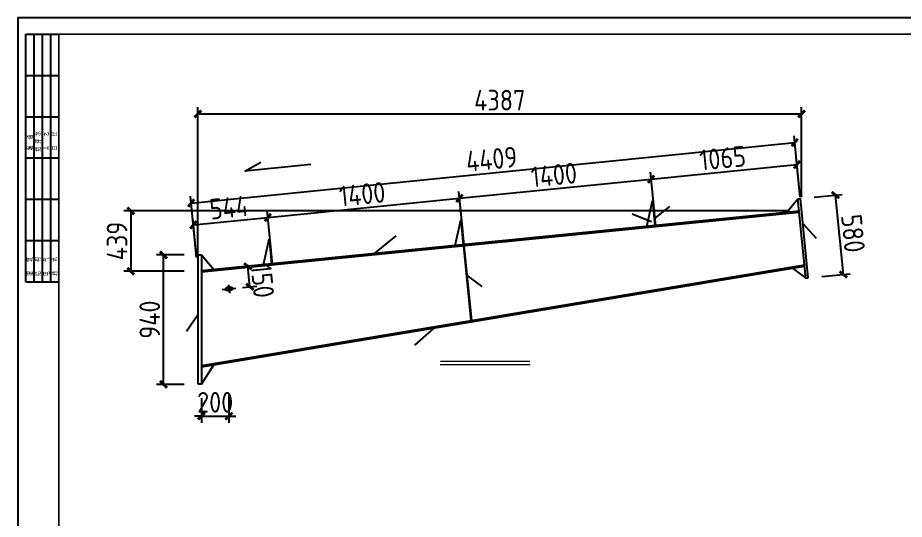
# Model space of a CAD drawing. Extents: x -41778 to 305453, y -85562 to 95360.
# Drawn here: x 104578 to 117465, y -45356 to -38070 of the extents above; entities that cross this region are included whole.
import ezdxf

# ---------------------------------------------------------------- set-up
doc = ezdxf.new("R2010")
doc.units = 0
doc.header["$LTSCALE"] = 1000
doc.header["$MEASUREMENT"] = 0
doc.layers.add('_TCH_MASK', color=7, linetype='Continuous')
doc.layers.add('PUB_TITLE', color=4, linetype='Continuous')
doc.styles.get("Standard").update_dxf_attribs({"font": 'gbenor.shx', "bigfont": 'gbcbig.shx'})
doc.dimstyles.get("Standard").update_dxf_attribs({"dimscale": 100, "dimtxt": 3.5, "dimasz": 1, "dimexe": 2.5, "dimexo": 3, "dimgap": 1.5, "dimtad": 1, "dimdec": 0, "dimzin": 0, "dimdsep": 46, "dimtxsty": 'Standard', "dimblk": 'ARCHTICK', "dimcen": 0.09, "dimadec": 0, "dimazin": 0, "dimtfac": 1, "dimtdec": 0, "dimtix": 1, "dimtmove": 2, "dimatfit": 3, "dimfxl": 1, "dimtolj": 1, "dimtzin": 0, "dimarcsym": 0})

# ---------------------------------------------------------------- blocks, each defined once
blk = doc.blocks.new('_ArchTick')
at = {"color": 0, "linetype": 'ByBlock', "const_width": 0.4}
blk.add_lwpolyline([(-0.5, -0.5), (0.5, 0.5)], dxfattribs=at)
blk = doc.blocks.new('*D266')
at = {"layer": '_TCH_MASK', "color": 0, "lineweight": -2}
for p, q in [((106998, -41516), (106597, -41516)), ((106697, -43396), (106697, -41516)), ((106998, -43396), (106597, -43396))]:
    blk.add_line(p, q, dxfattribs=at)
at = {"layer": 'Defpoints', "color": 0}
for p in [(106697, -41516), (107198, -41516), (107198, -43396)]:
    blk.add_point(p, dxfattribs=at)
at = {"layer": '_TCH_MASK', "color": 0, "lineweight": -2, "xscale": 100, "yscale": 100, "zscale": 100}
for p, rotation in [((106697, -41516), 90), ((106697, -43396), 270)]:
    blk.add_blockref('_ArchTick', p, dxfattribs=dict(at, rotation=rotation))
at = {"layer": '_TCH_MASK', "color": 0, "lineweight": 15, "insert": (106497, -42456), "char_height": 300, "attachment_point": 5, "rotation": 90}
blk.add_mtext('\\A1;940', dxfattribs=at)
blk = doc.blocks.new('*D267')
at = {"layer": '_TCH_MASK', "color": 0, "lineweight": -2}
for p, q in [((107178, -41554), (107121, -40981)), ((107131, -41080), (108213, -40972)), ((108261, -41446), (108203, -40872))]:
    blk.add_line(p, q, dxfattribs=at)
at = {"layer": 'Defpoints', "color": 0}
for p in [(108213, -40972), (107198, -41753), (108281, -41645)]:
    blk.add_point(p, dxfattribs=at)
at = {"layer": '_TCH_MASK', "color": 0, "lineweight": -2, "xscale": 100, "yscale": 100, "zscale": 100}
for p, rotation in [((108213, -40972), 5.710593137498424), ((107131, -41080), 185.7105931374984)]:
    blk.add_blockref('_ArchTick', p, dxfattribs=dict(at, rotation=rotation))
at = {"layer": '_TCH_MASK', "color": 0, "lineweight": 15, "insert": (107652, -40827), "char_height": 300, "attachment_point": 5, "rotation": 5.7106}
blk.add_mtext('\\A1;544', dxfattribs=at)
blk = doc.blocks.new('*D268')
at = {"layer": '_TCH_MASK', "color": 0, "lineweight": -2}
for p, q in [((111047, -41167), (110989, -40594)), ((108213, -40972), (110999, -40693)), ((108261, -41446), (108203, -40872))]:
    blk.add_line(p, q, dxfattribs=at)
at = {"layer": 'Defpoints', "color": 0}
for p in [(110999, -40693), (111067, -41366), (108281, -41645)]:
    blk.add_point(p, dxfattribs=at)
at = {"layer": '_TCH_MASK', "color": 0, "lineweight": -2, "xscale": 100, "yscale": 100, "zscale": 100}
for p, rotation in [((110999, -40693), 5.710593137495512), ((108213, -40972), 185.7105931374955)]:
    blk.add_blockref('_ArchTick', p, dxfattribs=dict(at, rotation=rotation))
at = {"layer": '_TCH_MASK', "color": 0, "lineweight": 15, "insert": (109586, -40634), "char_height": 300, "attachment_point": 5, "rotation": 5.7106}
blk.add_mtext('\\A1;1400', dxfattribs=at)
blk = doc.blocks.new('*D269')
at = {"layer": '_TCH_MASK', "color": 0, "lineweight": -2}
for p, q in [((113833, -40889), (113775, -40315)), ((110999, -40693), (113785, -40415)), ((111047, -41167), (110989, -40594))]:
    blk.add_line(p, q, dxfattribs=at)
at = {"layer": 'Defpoints', "color": 0}
for p in [(113785, -40415), (113853, -41088), (111067, -41366)]:
    blk.add_point(p, dxfattribs=at)
at = {"layer": '_TCH_MASK', "color": 0, "lineweight": -2, "xscale": 100, "yscale": 100, "zscale": 100}
for p, rotation in [((113785, -40415), 5.710593137495512), ((110999, -40693), 185.7105931374955)]:
    blk.add_blockref('_ArchTick', p, dxfattribs=dict(at, rotation=rotation))
at = {"layer": '_TCH_MASK', "color": 0, "lineweight": 15, "insert": (112372, -40355), "char_height": 300, "attachment_point": 5, "rotation": 5.7106}
blk.add_mtext('\\A1;1400', dxfattribs=at)
blk = doc.blocks.new('*D270')
at = {"layer": '_TCH_MASK', "color": 0, "lineweight": -2}
for p, q in [((113785, -40415), (115905, -40203)), ((115952, -40677), (115895, -40103)), ((113833, -40889), (113775, -40315))]:
    blk.add_line(p, q, dxfattribs=at)
at = {"layer": 'Defpoints', "color": 0}
for p in [(115905, -40203), (115972, -40876), (113853, -41088)]:
    blk.add_point(p, dxfattribs=at)
at = {"layer": '_TCH_MASK', "color": 0, "lineweight": -2, "xscale": 100, "yscale": 100, "zscale": 100}
for p, rotation in [((115905, -40203), 5.710593137495512), ((113785, -40415), 185.7105931374955)]:
    blk.add_blockref('_ArchTick', p, dxfattribs=dict(at, rotation=rotation))
at = {"layer": '_TCH_MASK', "color": 0, "lineweight": 15, "insert": (114825, -40110), "char_height": 300, "attachment_point": 5, "rotation": 5.7106}
blk.add_mtext('\\A1;1065', dxfattribs=at)
blk = doc.blocks.new('*D271')
at = {"layer": '_TCH_MASK', "color": 0, "lineweight": -2}
for p, q in [((116153, -40677), (116564, -40636)), ((116580, -41800), (116465, -40646)), ((116269, -41831), (116680, -41790))]:
    blk.add_line(p, q, dxfattribs=at)
at = {"layer": 'Defpoints', "color": 0}
for p in [(115954, -40697), (116465, -40646), (116070, -41851)]:
    blk.add_point(p, dxfattribs=at)
at = {"layer": '_TCH_MASK', "color": 0, "lineweight": -2, "xscale": 100, "yscale": 100, "zscale": 100}
for p, rotation in [((116465, -40646), 95.71059313750081), ((116580, -41800), 275.7105931375008)]:
    blk.add_blockref('_ArchTick', p, dxfattribs=dict(at, rotation=rotation))
at = {"layer": '_TCH_MASK', "color": 0, "lineweight": 15, "insert": (116721, -41203), "char_height": 300, "attachment_point": 5, "rotation": 275.7106}
blk.add_mtext('\\A1;580', dxfattribs=at)
blk = doc.blocks.new('*D272')
at = {"layer": '_TCH_MASK', "color": 0, "lineweight": -2}
for p, q in [((107198, -41553), (107198, -39368)), ((115972, -40676), (115972, -39368)), ((107198, -39468), (115972, -39468))]:
    blk.add_line(p, q, dxfattribs=at)
at = {"layer": 'Defpoints', "color": 0}
for p in [(115972, -39468), (115972, -40876), (107198, -41753)]:
    blk.add_point(p, dxfattribs=at)
at = {"layer": '_TCH_MASK', "color": 0, "lineweight": -2, "xscale": 100, "yscale": 100, "zscale": 100, "rotation": 180}
blk.add_blockref('_ArchTick', (107198, -39468), dxfattribs=at)
at = {"layer": '_TCH_MASK', "color": 0, "lineweight": -2, "xscale": 100, "yscale": 100, "zscale": 100}
blk.add_blockref('_ArchTick', (115972, -39468), dxfattribs=at)
at = {"layer": '_TCH_MASK', "color": 0, "lineweight": 15, "insert": (111585, -39268), "char_height": 300, "attachment_point": 5}
blk.add_mtext('\\A1;4387', dxfattribs=at)
blk = doc.blocks.new('*D273')
at = {"layer": '_TCH_MASK', "color": 0, "lineweight": -2}
for p, q in [((115772, -40876), (106121, -40876)), ((106221, -40876), (106221, -41753)), ((106998, -41753), (106121, -41753))]:
    blk.add_line(p, q, dxfattribs=at)
at = {"layer": 'Defpoints', "color": 0}
for p in [(115972, -40876), (106221, -41753), (107198, -41753)]:
    blk.add_point(p, dxfattribs=at)
at = {"layer": '_TCH_MASK', "color": 0, "lineweight": -2, "xscale": 100, "yscale": 100, "zscale": 100}
for p, rotation in [((106221, -40876), 90), ((106221, -41753), 270)]:
    blk.add_blockref('_ArchTick', p, dxfattribs=dict(at, rotation=rotation))
at = {"layer": '_TCH_MASK', "color": 0, "lineweight": 15, "insert": (106021, -41314), "char_height": 300, "attachment_point": 5, "rotation": 90}
blk.add_mtext('\\A1;439', dxfattribs=at)
blk = doc.blocks.new('*D274')
at = {"layer": '_TCH_MASK', "color": 0, "lineweight": -2}
for p, q in [((115952, -40677), (115863, -39785)), ((107099, -40762), (115873, -39884)), ((107178, -41554), (107089, -40662))]:
    blk.add_line(p, q, dxfattribs=at)
at = {"layer": 'Defpoints', "color": 0}
for p in [(115873, -39884), (115972, -40876), (107198, -41753)]:
    blk.add_point(p, dxfattribs=at)
at = {"layer": '_TCH_MASK', "color": 0, "lineweight": -2, "xscale": 100, "yscale": 100, "zscale": 100}
for p, rotation in [((115873, -39884), 5.710593137499696), ((107099, -40762), 185.7105931374997)]:
    blk.add_blockref('_ArchTick', p, dxfattribs=dict(at, rotation=rotation))
at = {"layer": '_TCH_MASK', "color": 0, "lineweight": 15, "insert": (111466, -40124), "char_height": 300, "attachment_point": 5, "rotation": 5.7106}
blk.add_mtext('\\A1;4409', dxfattribs=at)
blk = doc.blocks.new('*D275')
at = {"layer": '_TCH_MASK', "color": 0, "lineweight": -2}
for p, q in [((107648, -43536), (107648, -43957)), ((107248, -43596), (107248, -43957)), ((107248, -43857), (107148, -43857)), ((107248, -43857), (107648, -43857)), ((107648, -43857), (107748, -43857))]:
    blk.add_line(p, q, dxfattribs=at)
at = {"layer": 'Defpoints', "color": 0}
for p in [(107248, -43396), (107648, -43336), (107648, -43857)]:
    blk.add_point(p, dxfattribs=at)
at = {"layer": '_TCH_MASK', "color": 0, "lineweight": -2, "xscale": 100, "yscale": 100, "zscale": 100}
blk.add_blockref('_ArchTick', (107248, -43857), dxfattribs=at)
at = {"layer": '_TCH_MASK', "color": 0, "lineweight": -2, "xscale": 100, "yscale": 100, "zscale": 100, "rotation": 180}
blk.add_blockref('_ArchTick', (107648, -43857), dxfattribs=at)
at = {"layer": '_TCH_MASK', "color": 0, "lineweight": 15, "insert": (107448, -43657), "char_height": 300, "attachment_point": 5}
blk.add_mtext('\\A1;200', dxfattribs=at)
blk = doc.blocks.new('*D276')
at = {"layer": '_TCH_MASK', "color": 0, "lineweight": -2}
for p, q in [((107817, -41691), (108022, -41671)), ((107952, -41979), (107922, -41681)), ((107847, -41990), (108052, -41969))]:
    blk.add_line(p, q, dxfattribs=at)
at = {"layer": 'Defpoints', "color": 0}
for p in [(107618, -41711), (107922, -41681), (107648, -42010)]:
    blk.add_point(p, dxfattribs=at)
at = {"layer": '_TCH_MASK', "color": 0, "lineweight": -2, "xscale": 100, "yscale": 100, "zscale": 100}
for p, rotation in [((107922, -41681), 95.71059313749495), ((107952, -41979), 275.710593137495)]:
    blk.add_blockref('_ArchTick', p, dxfattribs=dict(at, rotation=rotation))
at = {"layer": '_TCH_MASK', "color": 0, "lineweight": 15, "insert": (108136, -41894), "char_height": 300, "attachment_point": 5, "rotation": 275.7106}
blk.add_mtext('\\A1;150', dxfattribs=at)
blk = doc.blocks.new('$titleblk$00000095')
for p, q in [((-150, 20), (-150, 0)), ((-150, 20), (0, 20)), ((-125, 20), (-125, 0)), ((-100, 20), (-100, 0)), ((-75, 20), (-75, 0)), ((-75, 20), (-75, 0)), ((-50, 20), (-50, 0)), ((-25, 20), (-25, 0)), ((0, 20), (0, 0)), ((-150, 15), (-75, 15)), ((-75, 15), (0, 15)), ((-150, 10), (-75, 10)), ((-75, 10), (0, 10)), ((-150, 5), (-75, 5)), ((-75, 5), (0, 5))]:
    blk.add_line(p, q)
at = {"width": 0.8}
for s, p in [('建   筑', (-146.45, 15.65)), ('暖  通', (-70.35, 15.73)), ('结   构', (-146.45, 10.91)), ('给 排 水', (-71.03, 10.9)), ('电   气', (-146.45, 5.65)), ('工   艺', (-70.35, 6.13)), ('通   讯', (-146.45, 0.88)), ('自   控', (-70.35, 1.24))]:
    blk.add_text(s, height=3.509, dxfattribs=at).set_placement(p)
blk = doc.blocks.new('新块')
at = {"layer": 'PUB_TITLE'}
blk.add_lwpolyline([(-47560, 0), (0, 0), (0, 33640), (-47560, 33640)], close=True, dxfattribs=at)
at = {"layer": 'PUB_TITLE', "const_width": 40}
blk.add_lwpolyline([(-46560, 400), (-400, 400), (-400, 33240), (-46560, 33240)], close=True, dxfattribs=at)
at = {"layer": 'PUB_TITLE', "xscale": 40, "yscale": 40, "zscale": 40, "rotation": 90}
blk.add_blockref('$titleblk$00000095', (-46560, 33240), dxfattribs=at)
for tag, p in [('审定人', (-8147, 838)), ('校对', (-6621, 837)), ('工程名称', (-5026, 781)), ('阶段', (-810, 832)), ('审核人', (-8147, 641)), ('设计负责人', (-6745, 649)), ('图名', (-3347, 649)), ('日期', (-905, 632)), ('项目负责人', (-8228, 444)), ('设计人', (-6659, 447)), ('项目名称', (-5026, 479)), ('图号', (-1657, 502)), ('比例', (-810, 446))]:
    blk.add_attdef(tag, p, '', height=120)

msp = doc.modelspace()

# ---------------------------------------------------------------- linework, layer by layer
for p, q in [((107879.4, -40298.6), (108112, -40170.2)), ((108838.7, -40202.7), (107879.4, -40298.6)), ((115757.4, -40897.2), (115918.6, -40700.2)), ((115918.6, -40700.2), (115954.4, -40696.6)), ((116034, -41854.5), (115918.6, -40700.2)), ((116069.8, -41850.9), (115954.4, -40696.6)), ((113721.4, -41100.8), (113805, -40730.7)), ((113816.9, -40729.5), (113805, -40730.7)), ((113805, -40730.7), (113840.8, -41088.9)), ((113852.7, -41087.7), (113816.9, -40729.5)), ((113842.2, -40982.4), (114056.7, -40810.3)), ((115936.5, -40879.3), (107248.3, -41748.1)), ((115938.5, -40899.2), (107248.3, -41768.2)), ((113792.3, -41036.5), (113510.4, -40921.9)), ((110935.3, -41379.4), (111018.9, -41009.3)), ((111030.8, -41008.1), (111018.9, -41009.3)), ((111018.9, -41009.3), (111054.7, -41367.5)), ((111066.6, -41366.3), (111030.8, -41008.1)), ((113840.8, -41088.9), (113721.4, -41100.8)), ((115990.7, -41059.5), (116183.6, -41272.8)), ((109765.4, -41496.4), (110078.8, -41236.9)), ((108149.2, -41658), (108232.8, -41287.9)), ((108244.7, -41286.7), (108232.8, -41287.9)), ((108232.8, -41287.9), (108268.6, -41646.1)), ((108280.5, -41644.9), (108244.7, -41286.7)), ((111054.7, -41367.5), (110935.3, -41379.4)), ((111056.7, -41387.4), (111164.8, -42468.2)), ((111176.6, -42466.3), (111068.6, -41386.2)), ((107198.3, -41515.7), (107248.3, -41515.7)), ((107198.3, -43395.7), (107198.3, -41515.7)), ((107248.3, -41515.7), (107248.3, -43395.7)), ((107248.3, -41515.7), (107428.3, -41730.1)), ((107248.3, -43122.8), (116014.4, -41657.8)), ((107248.3, -43143), (116016.3, -41677.7)), ((108268.6, -41646.1), (108149.2, -41658)), ((115838.4, -41707.4), (116034, -41854.5)), ((111098.8, -41808.2), (111323.4, -41976.2)), ((116034, -41854.5), (116069.8, -41850.9)), ((107548.8, -42019.6), (107747.8, -41999.7)), ((107642.4, -41949.9), (107654.3, -42069.3)), ((107198.3, -42381.1), (107030.1, -42626.4)), ((110624.7, -42578.8), (110345.1, -42824.5)), ((107248.3, -43395.7), (107428.3, -43113)), ((107248.3, -43395.7), (107198.3, -43395.7))]:
    msp.add_line(p, q)
msp.add_ellipse((107648.3, -42009.6), major_axis=(49.8, 5), ratio=0.6)
at = {"layer": '_TCH_MASK', "lineweight": 15}
msp.add_line((110718.9, -43108.9), (112024.6, -43108.9), dxfattribs=at)
at = {"layer": '_TCH_MASK', "lineweight": 15, "const_width": 20}
msp.add_lwpolyline([(112024.6, -43063.5), (110718.9, -43063.5)], dxfattribs=at)

# ---------------------------------------------------------------- block references
at = {"layer": '_TCH_MASK', "color": 0, "lineweight": 15, "xscale": 0.5991881125373766, "yscale": 0.5991881125373766, "zscale": 0.5991881126365302}
msp.add_blockref('新块', (133075, -58227.2), dxfattribs=at)

# ---------------------------------------------------------------- dimensions: what is measured, and where the dimension line sits
at = {"layer": '_TCH_MASK', "lineweight": 15}
for base, p1, p2, picture, middle in [((115972.3, -39468.1), (107198.3, -41753.1), (115972.3, -40875.7), '*D272', (111585.3, -39268.1)), ((107648.3, -43856.7), (107248.3, -43395.7), (107648.3, -43335.7), '*D275', (107448.3, -43656.7))]:
    dim = msp.add_linear_dim(base=base, p1=p1, p2=p2, dimstyle='Standard', override={"dimtxt": 3, "dimexe": 1, "dimexo": 2, "dimgap": 0.5, "dimlfac": 0.5}, dxfattribs=at)
    dim.commit()
    dim.dimension.update_dxf_attribs({"geometry": picture, "text_midpoint": middle})
for p1, p2, distance, picture, middle in [((107198.3, -41753.1), (115972.3, -40875.7), 996.5, '*D274', (111466.3, -40123.9)), ((116069.8, -41850.9), (115954.4, -40696.6), -512.7, '*D271', (116721.3, -41202.8)), ((107198.3, -41753.1), (108280.5, -41644.9), 676.4, '*D267', (107652.2, -40827)), ((107198.3, -43395.7), (107198.3, -41515.7), 501.5, '*D266', (106496.9, -42455.7))]:
    dim = msp.add_aligned_dim(p1=p1, p2=p2, distance=distance, dimstyle='Standard', override={"dimtxt": 3, "dimexe": 1, "dimexo": 2, "dimgap": 0.5, "dimlfac": 0.5}, dxfattribs=at)
    dim.commit()
    dim.dimension.update_dxf_attribs({"geometry": picture, "text_midpoint": middle})
for base, p1, p2, angle, picture, middle in [((115905, -40202.7), (113852.7, -41087.7), (115972.3, -40875.7), 185.71059, '*D270', (114825.3, -40109.7)), ((113785.4, -40414.7), (111066.6, -41366.3), (113852.7, -41087.7), 185.71059, '*D269', (112372.5, -40355)), ((110999.3, -40693.3), (108280.5, -41644.9), (111066.6, -41366.3), 185.71059, '*D268', (109586.4, -40633.6)), ((106220.6, -41753.1), (115972.3, -40875.7), (107198.3, -41753.1), 90, '*D273', (106020.6, -41314.4))]:
    dim = msp.add_linear_dim(base=base, p1=p1, p2=p2, angle=angle, dimstyle='Standard', override={"dimtxt": 3, "dimexe": 1, "dimexo": 2, "dimgap": 0.5, "dimlfac": 0.5}, dxfattribs=at)
    dim.commit()
    dim.dimension.update_dxf_attribs({"geometry": picture, "text_midpoint": middle})
dim = msp.add_linear_dim(base=(107922.3, -41680.7), p1=(107648.3, -42009.6), p2=(107618.5, -41711.1), angle=95.71059, dimstyle='Standard', override={"dimtxt": 3, "dimexe": 1, "dimexo": 2, "dimgap": 0.5, "dimlfac": 0.5}, dxfattribs=at)
dim.commit()
dim.dimension.update_dxf_attribs({"geometry": '*D276', "text_midpoint": (108136.2, -41894.1), "dimtype": 161})

doc.saveas('drawing.dxf')
